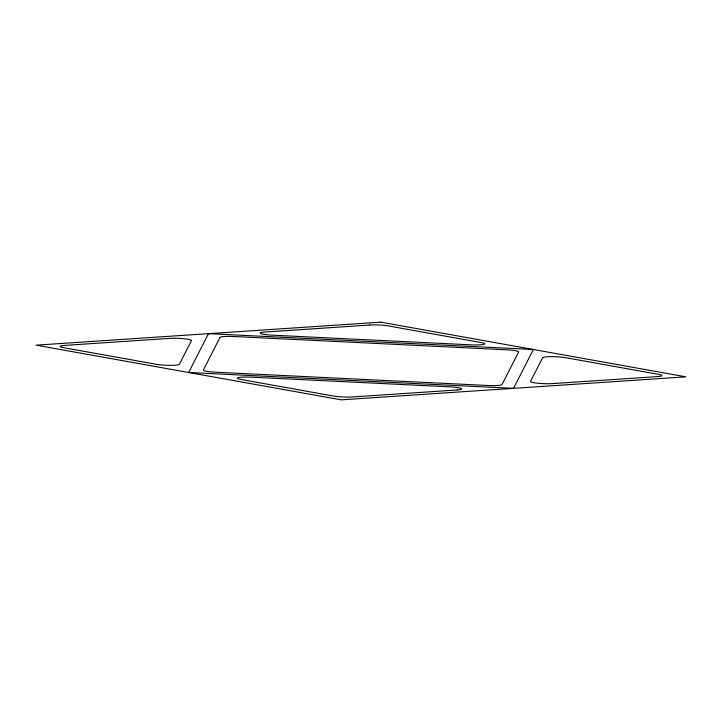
<?xml version="1.0" encoding="UTF-8"?>
<svg xmlns="http://www.w3.org/2000/svg" width="722" height="722" viewBox="0 0 722 722"><rect width="100%" height="100%" fill="white"/><g stroke="black" fill="none" stroke-linecap="round" stroke-linejoin="round"><path stroke-width="1.08" d="M191.465 340.594L179.372 364.285A13.167 1.606 2.4 0 1 170.527 365.341A13.167 1.606 2.4 0 1 156.394 364.303L63.383 347.634A13.167 1.606 2.4 0 1 64.511 345.414L169.625 338.392A13.167 1.606 2.4 0 1 184.101 338.753A13.167 1.606 2.4 0 1 191.465 340.594M208.468 333.663L188.632 372.507L513.532 388.337L533.368 349.493L208.468 333.663M219.993 337.436L203.369 370.007A13.167 1.606 2.4 0 0 215.688 372.218L488.081 385.494A13.167 1.606 2.4 0 0 502.007 384.564L518.631 351.993A13.167 1.606 2.4 0 0 506.312 349.782L233.919 336.506A13.167 1.606 2.4 0 0 219.993 337.436M542.628 357.715L530.535 381.406A13.167 1.606 2.4 0 0 537.899 383.247A13.167 1.606 2.4 0 0 552.375 383.608L657.489 376.586A13.167 1.606 2.4 0 0 658.617 374.366L565.606 357.697A13.167 1.606 2.4 0 0 551.473 356.659A13.167 1.606 2.4 0 0 542.628 357.715M380.828 322.156L36.1 345.161L341.172 399.844L685.9 376.839L380.828 322.156M369.844 325.035L264.739 332.048A13.167 1.606 2.4 0 0 261.021 333.618A13.167 1.606 2.4 0 0 272.654 335.179L470.78 344.836A13.167 1.606 2.4 0 0 483.406 344.457A13.167 1.606 2.4 0 0 481.43 342.607L388.409 325.938A13.167 1.606 2.4 0 0 369.844 325.035M457.261 389.952L352.155 396.965A13.167 1.606 2.4 0 1 333.591 396.062L240.57 379.393A13.167 1.606 2.4 0 1 238.594 377.543A13.167 1.606 2.4 0 1 251.22 377.164L449.346 386.821A13.167 1.606 2.4 0 1 460.979 388.382A13.167 1.606 2.4 0 1 457.261 389.952"/></g></svg>
